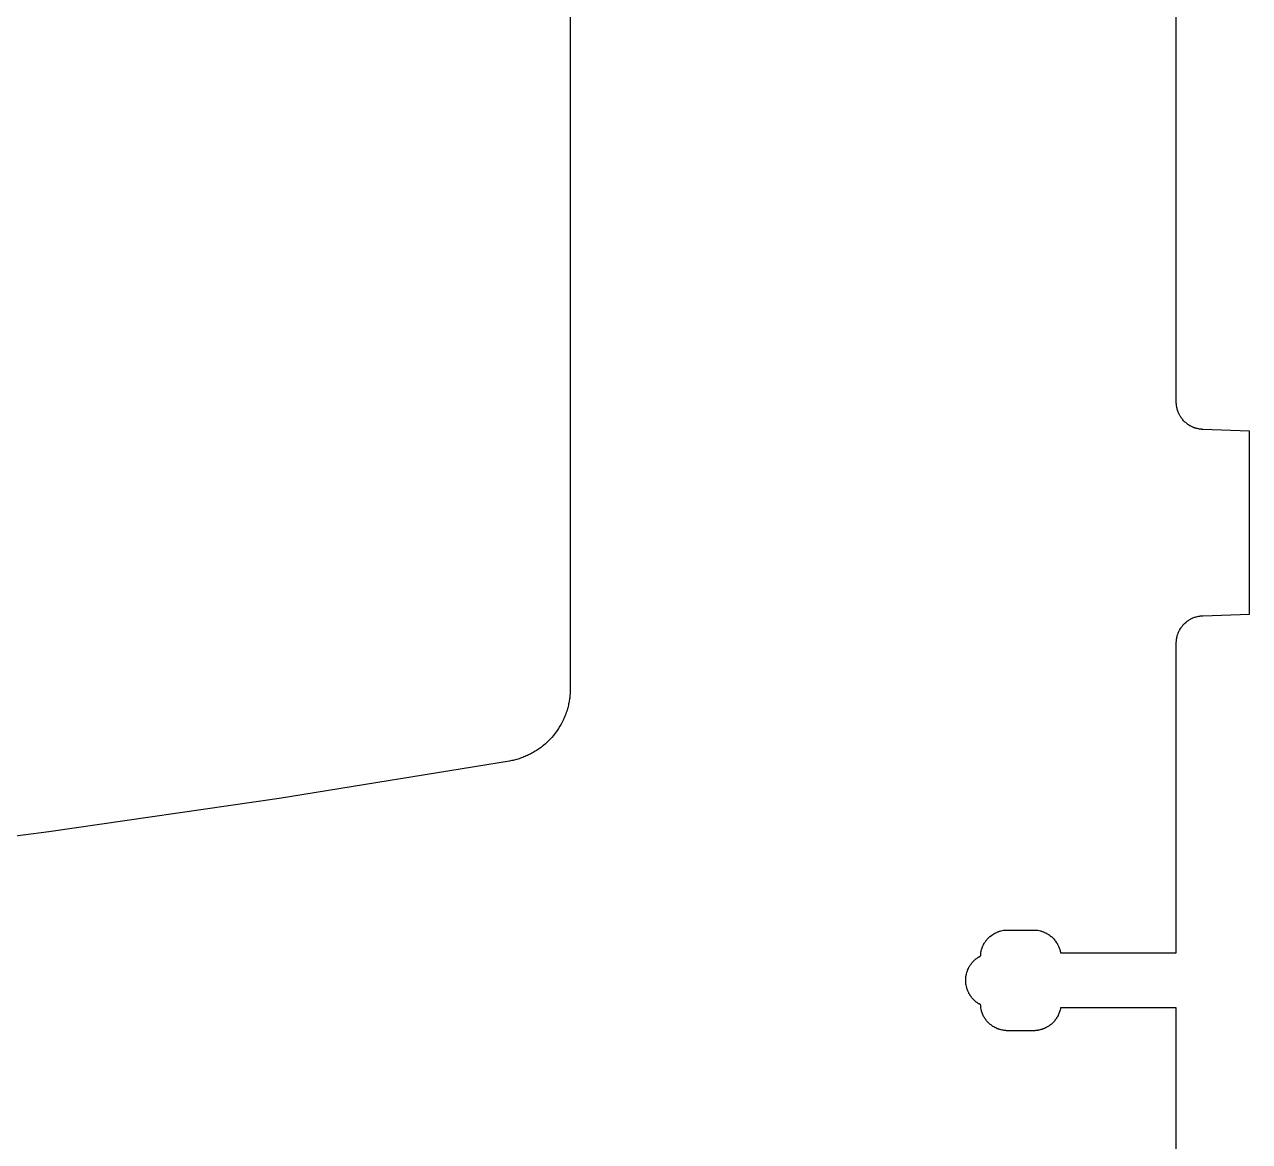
# Model space of a CAD drawing. Header units: metres. Extents: x 0 to 334, y 0 to 488.
# Drawn here: x 267.2 to 334.1, y 61 to 122 of the extents above; entities that cross this region are included whole.
import ezdxf

# ---------------------------------------------------------------- set-up
doc = ezdxf.new("R2010")
doc.units = ezdxf.units.M

msp = doc.modelspace()

# ---------------------------------------------------------------- linework, layer by layer
for p, q in [((297, 446), (297, 85.7178)), ((330.1, 101.389), (330.1, 160.212)), ((330.101, 101.362), (330.1, 101.389)), ((330.101, 101.336), (330.101, 101.362)), ((330.103, 101.31), (330.101, 101.336)), ((330.104, 101.283), (330.103, 101.31)), ((330.105, 101.258), (330.104, 101.283)), ((330.111, 101.205), (330.105, 101.258)), ((330.114, 101.18), (330.111, 101.205)), ((330.118, 101.153), (330.114, 101.18)), ((330.123, 101.128), (330.118, 101.153)), ((330.128, 101.102), (330.123, 101.128)), ((330.133, 101.076), (330.128, 101.102)), ((330.145, 101.025), (330.133, 101.076)), ((330.158, 100.975), (330.145, 101.025)), ((330.166, 100.949), (330.158, 100.975)), ((330.174, 100.925), (330.166, 100.949)), ((330.182, 100.899), (330.174, 100.925)), ((330.199, 100.851), (330.182, 100.899)), ((330.209, 100.826), (330.199, 100.851)), ((330.22, 100.802), (330.209, 100.826)), ((330.229, 100.778), (330.22, 100.802)), ((330.24, 100.754), (330.229, 100.778)), ((330.275, 100.684), (330.24, 100.754)), ((330.301, 100.639), (330.275, 100.684)), ((330.314, 100.615), (330.301, 100.639)), ((330.328, 100.594), (330.314, 100.615)), ((330.342, 100.571), (330.328, 100.594)), ((330.371, 100.528), (330.342, 100.571)), ((330.402, 100.485), (330.371, 100.528)), ((330.418, 100.465), (330.402, 100.485)), ((330.451, 100.424), (330.418, 100.465)), ((330.468, 100.404), (330.451, 100.424)), ((330.503, 100.365), (330.468, 100.404)), ((330.539, 100.327), (330.503, 100.365)), ((330.577, 100.291), (330.539, 100.327)), ((330.616, 100.256), (330.577, 100.291)), ((330.636, 100.239), (330.616, 100.256)), ((330.677, 100.206), (330.636, 100.239)), ((330.697, 100.19), (330.677, 100.206)), ((330.719, 100.175), (330.697, 100.19)), ((330.739, 100.159), (330.719, 100.175)), ((330.761, 100.145), (330.739, 100.159)), ((330.783, 100.13), (330.761, 100.145)), ((330.805, 100.116), (330.783, 100.13)), ((330.85, 100.089), (330.805, 100.116)), ((330.873, 100.076), (330.85, 100.089)), ((330.896, 100.063), (330.873, 100.076)), ((330.966, 100.028), (330.896, 100.063)), ((330.99, 100.018), (330.966, 100.028)), ((331.014, 100.008), (330.99, 100.018)), ((331.038, 99.9971), (331.014, 100.008)), ((331.062, 99.9883), (331.038, 99.9971)), ((331.087, 99.9785), (331.062, 99.9883)), ((331.111, 99.9697), (331.087, 99.9785)), ((331.137, 99.9619), (331.111, 99.9697)), ((331.161, 99.9541), (331.137, 99.9619)), ((331.187, 99.9463), (331.161, 99.9541)), ((331.237, 99.9326), (331.187, 99.9463)), ((331.288, 99.9209), (331.237, 99.9326)), ((331.313, 99.916), (331.288, 99.9209)), ((331.34, 99.9111), (331.313, 99.916)), ((331.365, 99.9062), (331.34, 99.9111)), ((331.392, 99.9023), (331.365, 99.9062)), ((331.417, 99.8994), (331.392, 99.9023)), ((331.47, 99.8936), (331.417, 99.8994)), ((331.495, 99.8916), (331.47, 99.8936)), ((331.521, 99.8906), (331.495, 99.8916)), ((331.548, 99.8887), (331.521, 99.8906)), ((334.1, 99.7998), (331.548, 99.8887)), ((334.1, 89.7998), (334.1, 99.7998)), ((331.161, 89.6465), (331.187, 89.6533)), ((331.187, 89.6533), (331.212, 89.6611)), ((331.212, 89.6611), (331.313, 89.6846)), ((331.313, 89.6846), (331.34, 89.6895)), ((331.34, 89.6895), (331.365, 89.6934)), ((331.365, 89.6934), (331.392, 89.6973)), ((331.392, 89.6973), (331.417, 89.7002)), ((331.417, 89.7002), (331.47, 89.7061)), ((331.47, 89.7061), (331.495, 89.708)), ((331.495, 89.708), (331.521, 89.71)), ((331.521, 89.71), (331.548, 89.7109)), ((331.548, 89.7109), (334.1, 89.7998)), ((330.301, 88.9619), (330.328, 89.0068)), ((330.328, 89.0068), (330.342, 89.0283)), ((330.342, 89.0283), (330.356, 89.0508)), ((330.356, 89.0508), (330.371, 89.0723)), ((330.371, 89.0723), (330.387, 89.0938)), ((330.387, 89.0938), (330.402, 89.1143)), ((330.402, 89.1143), (330.418, 89.1357)), ((330.418, 89.1357), (330.435, 89.1562)), ((330.435, 89.1562), (330.451, 89.1758)), ((330.451, 89.1758), (330.468, 89.1963)), ((330.468, 89.1963), (330.485, 89.2158)), ((330.485, 89.2158), (330.503, 89.2344)), ((330.503, 89.2344), (330.521, 89.2539)), ((330.521, 89.2539), (330.558, 89.291)), ((330.558, 89.291), (330.636, 89.3613)), ((330.636, 89.3613), (330.656, 89.3779)), ((330.656, 89.3779), (330.677, 89.3936)), ((330.677, 89.3936), (330.697, 89.4102)), ((330.697, 89.4102), (330.719, 89.4258)), ((330.719, 89.4258), (330.739, 89.4404)), ((330.739, 89.4404), (330.761, 89.4551)), ((330.761, 89.4551), (330.783, 89.4697)), ((330.783, 89.4697), (330.805, 89.4834)), ((330.805, 89.4834), (330.85, 89.5107)), ((330.85, 89.5107), (330.873, 89.5234)), ((330.873, 89.5234), (330.896, 89.5361)), ((330.896, 89.5361), (330.966, 89.5713)), ((330.966, 89.5713), (330.99, 89.582)), ((330.99, 89.582), (331.014, 89.5928)), ((331.014, 89.5928), (331.062, 89.6123)), ((331.062, 89.6123), (331.111, 89.6299)), ((331.111, 89.6299), (331.137, 89.6387)), ((331.137, 89.6387), (331.161, 89.6465)), ((330.103, 88.29), (330.104, 88.3164)), ((330.104, 88.3164), (330.105, 88.3428)), ((330.105, 88.3428), (330.108, 88.3682)), ((330.108, 88.3682), (330.114, 88.4209)), ((330.114, 88.4209), (330.118, 88.4463)), ((330.118, 88.4463), (330.123, 88.4727)), ((330.123, 88.4727), (330.133, 88.5234)), ((330.133, 88.5234), (330.145, 88.5742)), ((330.145, 88.5742), (330.158, 88.625)), ((330.158, 88.625), (330.174, 88.6758)), ((330.174, 88.6758), (330.182, 88.7002)), ((330.182, 88.7002), (330.199, 88.749)), ((330.199, 88.749), (330.209, 88.7734)), ((330.209, 88.7734), (330.22, 88.7979)), ((330.22, 88.7979), (330.229, 88.8223)), ((330.229, 88.8223), (330.24, 88.8457)), ((330.24, 88.8457), (330.275, 88.916)), ((330.275, 88.916), (330.288, 88.9395)), ((330.288, 88.9395), (330.301, 88.9619)), ((330.1, 88.2119), (330.101, 88.2383)), ((330.1, 71.2998), (330.1, 88.2119)), ((330.101, 88.2637), (330.103, 88.29)), ((330.101, 88.2383), (330.101, 88.2637)), ((297, 85.7178), (296.998, 85.5791)), ((296.94, 85.0293), (296.928, 84.9609)), ((296.962, 85.166), (296.94, 85.0293)), ((296.971, 85.2344), (296.962, 85.166)), ((296.979, 85.3037), (296.971, 85.2344)), ((296.985, 85.3721), (296.979, 85.3037)), ((296.99, 85.4414), (296.985, 85.3721)), ((296.994, 85.5107), (296.99, 85.4414)), ((296.998, 85.5791), (296.994, 85.5107)), ((296.763, 84.3613), (296.739, 84.2969)), ((296.786, 84.4268), (296.763, 84.3613)), ((296.808, 84.4922), (296.786, 84.4268)), ((296.828, 84.5586), (296.808, 84.4922)), ((296.848, 84.625), (296.828, 84.5586)), ((296.866, 84.6914), (296.848, 84.625)), ((296.899, 84.8262), (296.866, 84.6914)), ((296.914, 84.8936), (296.899, 84.8262)), ((296.928, 84.9609), (296.914, 84.8936)), ((296.438, 83.6738), (296.366, 83.5566)), ((296.474, 83.7344), (296.438, 83.6738)), ((296.507, 83.7939), (296.474, 83.7344)), ((296.54, 83.8555), (296.507, 83.7939)), ((296.603, 83.9785), (296.54, 83.8555)), ((296.632, 84.041), (296.603, 83.9785)), ((296.66, 84.1045), (296.632, 84.041)), ((296.688, 84.168), (296.66, 84.1045)), ((296.714, 84.2324), (296.688, 84.168)), ((296.739, 84.2969), (296.714, 84.2324)), ((295.99, 83.0605), (295.896, 82.959)), ((296.08, 83.166), (295.99, 83.0605)), ((296.124, 83.2197), (296.08, 83.166)), ((296.167, 83.2734), (296.124, 83.2197)), ((296.249, 83.3848), (296.167, 83.2734)), ((296.289, 83.4414), (296.249, 83.3848)), ((296.328, 83.499), (296.289, 83.4414)), ((296.366, 83.5566), (296.328, 83.499)), ((295.092, 82.3086), (295.032, 82.2725)), ((295.15, 82.3447), (295.092, 82.3086)), ((295.266, 82.4209), (295.15, 82.3447)), ((295.322, 82.4609), (295.266, 82.4209)), ((295.434, 82.543), (295.322, 82.4609)), ((295.488, 82.5859), (295.434, 82.543)), ((295.542, 82.6289), (295.488, 82.5859)), ((295.647, 82.7188), (295.542, 82.6289)), ((295.749, 82.8125), (295.647, 82.7188)), ((295.799, 82.8604), (295.749, 82.8125)), ((295.849, 82.9092), (295.799, 82.8604)), ((295.896, 82.959), (295.849, 82.9092)), ((293.676, 81.7754), (281.112, 79.7314)), ((293.744, 81.7871), (293.676, 81.7754)), ((293.812, 81.8008), (293.744, 81.7871)), ((293.879, 81.8154), (293.812, 81.8008)), ((293.946, 81.8311), (293.879, 81.8154)), ((294.014, 81.8486), (293.946, 81.8311)), ((294.08, 81.8662), (294.014, 81.8486)), ((294.146, 81.8857), (294.08, 81.8662)), ((294.213, 81.9062), (294.146, 81.8857)), ((294.278, 81.9277), (294.213, 81.9062)), ((294.344, 81.9502), (294.278, 81.9277)), ((294.409, 81.9746), (294.344, 81.9502)), ((294.474, 81.999), (294.409, 81.9746)), ((294.538, 82.0254), (294.474, 81.999)), ((294.602, 82.0527), (294.538, 82.0254)), ((294.664, 82.0801), (294.602, 82.0527)), ((294.728, 82.1094), (294.664, 82.0801)), ((294.851, 82.1719), (294.728, 82.1094)), ((294.912, 82.2041), (294.851, 82.1719)), ((294.973, 82.2383), (294.912, 82.2041)), ((295.032, 82.2725), (294.973, 82.2383)), ((281.112, 79.7314), (268.516, 77.9023)), ((268.516, 77.9023), (255.891, 76.2861)), ((319.962, 72.2207), (320.023, 72.2676)), ((320.023, 72.2676), (320.088, 72.3115)), ((320.088, 72.3115), (320.133, 72.3389)), ((320.133, 72.3389), (320.2, 72.377)), ((320.2, 72.377), (320.247, 72.4004)), ((320.247, 72.4004), (320.294, 72.4219)), ((320.294, 72.4219), (320.318, 72.4326)), ((320.318, 72.4326), (320.342, 72.4424)), ((320.342, 72.4424), (320.366, 72.4521)), ((320.366, 72.4521), (320.415, 72.4697)), ((320.415, 72.4697), (320.439, 72.4775)), ((320.439, 72.4775), (320.465, 72.4854)), ((320.465, 72.4854), (320.489, 72.4932)), ((320.489, 72.4932), (320.515, 72.5)), ((320.515, 72.5), (320.591, 72.5176)), ((320.591, 72.5176), (320.667, 72.5322)), ((320.667, 72.5322), (320.692, 72.5352)), ((320.692, 72.5352), (320.719, 72.5391)), ((320.719, 72.5391), (320.744, 72.542)), ((320.744, 72.542), (320.771, 72.5439)), ((320.771, 72.5439), (320.796, 72.5469)), ((320.796, 72.5469), (320.874, 72.5498)), ((320.874, 72.5498), (322.326, 72.5498)), ((322.326, 72.5498), (322.352, 72.5488)), ((322.352, 72.5488), (322.404, 72.5469)), ((322.404, 72.5469), (322.43, 72.5439)), ((322.43, 72.5439), (322.456, 72.542)), ((322.456, 72.542), (322.481, 72.5391)), ((322.481, 72.5391), (322.507, 72.5352)), ((322.507, 72.5352), (322.533, 72.5322)), ((322.533, 72.5322), (322.609, 72.5176)), ((322.609, 72.5176), (322.686, 72.5)), ((322.686, 72.5), (322.711, 72.4932)), ((322.711, 72.4932), (322.76, 72.4775)), ((322.76, 72.4775), (322.785, 72.4697)), ((322.785, 72.4697), (322.834, 72.4521)), ((322.834, 72.4521), (322.858, 72.4424)), ((322.858, 72.4424), (322.882, 72.4326)), ((322.882, 72.4326), (322.906, 72.4219)), ((322.906, 72.4219), (322.953, 72.4004)), ((322.953, 72.4004), (322.977, 72.3887)), ((322.977, 72.3887), (322.999, 72.377)), ((322.999, 72.377), (323.022, 72.3643)), ((323.022, 72.3643), (323.067, 72.3389)), ((323.067, 72.3389), (323.09, 72.3252)), ((323.09, 72.3252), (323.111, 72.3115)), ((323.111, 72.3115), (323.134, 72.2969)), ((323.134, 72.2969), (323.155, 72.2822)), ((323.155, 72.2822), (323.176, 72.2676)), ((323.176, 72.2676), (323.197, 72.252)), ((319.495, 71.5752), (319.515, 71.624)), ((319.515, 71.624), (319.524, 71.6475)), ((319.524, 71.6475), (319.535, 71.6719)), ((319.535, 71.6719), (319.546, 71.6953)), ((319.546, 71.6953), (319.569, 71.7422)), ((319.569, 71.7422), (319.581, 71.7646)), ((319.581, 71.7646), (319.606, 71.8096)), ((319.606, 71.8096), (319.634, 71.8545)), ((319.634, 71.8545), (319.648, 71.876)), ((319.648, 71.876), (319.662, 71.8975)), ((319.662, 71.8975), (319.678, 71.9189)), ((319.678, 71.9189), (319.692, 71.9404)), ((319.692, 71.9404), (319.708, 71.9609)), ((319.708, 71.9609), (319.725, 71.9814)), ((319.725, 71.9814), (319.74, 72.002)), ((319.74, 72.002), (319.757, 72.0215)), ((319.757, 72.0215), (319.774, 72.041)), ((319.774, 72.041), (319.791, 72.0605)), ((319.791, 72.0605), (319.81, 72.0791)), ((319.81, 72.0791), (319.827, 72.0986)), ((319.827, 72.0986), (319.846, 72.1172)), ((319.846, 72.1172), (319.883, 72.1523)), ((319.883, 72.1523), (319.922, 72.1875)), ((319.922, 72.1875), (319.941, 72.2041)), ((319.941, 72.2041), (319.962, 72.2207)), ((323.197, 72.252), (323.238, 72.2207)), ((323.238, 72.2207), (323.258, 72.2041)), ((323.258, 72.2041), (323.278, 72.1875)), ((323.278, 72.1875), (323.317, 72.1523)), ((323.317, 72.1523), (323.354, 72.1172)), ((323.354, 72.1172), (323.373, 72.0986)), ((323.373, 72.0986), (323.391, 72.0791)), ((323.391, 72.0791), (323.408, 72.0605)), ((323.408, 72.0605), (323.443, 72.0215)), ((323.443, 72.0215), (323.46, 72.002)), ((323.46, 72.002), (323.476, 71.9814)), ((323.476, 71.9814), (323.492, 71.9609)), ((323.492, 71.9609), (323.508, 71.9404)), ((323.508, 71.9404), (323.566, 71.8545)), ((323.566, 71.8545), (323.58, 71.832)), ((323.58, 71.832), (323.593, 71.8096)), ((323.593, 71.8096), (323.606, 71.7871)), ((323.606, 71.7871), (323.619, 71.7646)), ((323.619, 71.7646), (323.631, 71.7422)), ((323.631, 71.7422), (323.654, 71.6953)), ((323.654, 71.6953), (323.665, 71.6719)), ((323.665, 71.6719), (323.676, 71.6475)), ((323.676, 71.6475), (323.686, 71.624)), ((323.686, 71.624), (323.705, 71.5752)), ((319.1, 70.918), (319.119, 70.9355)), ((319.119, 70.9355), (319.14, 70.9521)), ((319.14, 70.9521), (319.159, 70.9688)), ((319.159, 70.9688), (319.2, 71)), ((319.2, 71), (319.222, 71.0156)), ((319.222, 71.0156), (319.242, 71.0312)), ((319.242, 71.0312), (319.264, 71.0459)), ((319.264, 71.0459), (319.286, 71.0596)), ((319.286, 71.0596), (319.308, 71.0732)), ((319.308, 71.0732), (319.353, 71.1006)), ((319.353, 71.1006), (319.397, 71.126)), ((319.397, 71.126), (319.421, 71.1377)), ((319.421, 71.2998), (319.426, 71.3252)), ((319.421, 71.1377), (319.421, 71.2998)), ((319.426, 71.3252), (319.431, 71.3516)), ((319.431, 71.3516), (319.436, 71.377)), ((319.436, 71.377), (319.441, 71.4014)), ((319.441, 71.4014), (319.462, 71.4775)), ((319.462, 71.4775), (319.478, 71.5264)), ((319.478, 71.5264), (319.495, 71.5752)), ((323.705, 71.5752), (323.723, 71.5264)), ((323.723, 71.5264), (323.738, 71.4775)), ((323.738, 71.4775), (323.752, 71.4268)), ((323.752, 71.4268), (323.758, 71.4014)), ((323.758, 71.4014), (323.764, 71.377)), ((323.764, 71.377), (323.77, 71.3516)), ((323.77, 71.3516), (323.774, 71.3252)), ((323.774, 71.3252), (323.779, 71.2998)), ((323.779, 71.2998), (330.1, 71.2998)), ((318.661, 70.2236), (318.677, 70.2725)), ((318.677, 70.2725), (318.685, 70.2979)), ((318.685, 70.2979), (318.693, 70.3223)), ((318.693, 70.3223), (318.703, 70.3467)), ((318.703, 70.3467), (318.713, 70.3701)), ((318.713, 70.3701), (318.723, 70.3945)), ((318.723, 70.3945), (318.744, 70.4414)), ((318.744, 70.4414), (318.779, 70.5117)), ((318.779, 70.5117), (318.805, 70.5566)), ((318.805, 70.5566), (318.832, 70.6016)), ((318.832, 70.6016), (318.846, 70.623)), ((318.846, 70.623), (318.875, 70.666)), ((318.875, 70.666), (318.891, 70.6875)), ((318.891, 70.6875), (318.922, 70.7285)), ((318.922, 70.7285), (318.938, 70.749)), ((318.938, 70.749), (318.955, 70.7686)), ((318.955, 70.7686), (318.972, 70.7891)), ((318.972, 70.7891), (318.989, 70.8076)), ((318.989, 70.8076), (319.007, 70.8271)), ((319.007, 70.8271), (319.024, 70.8457)), ((319.024, 70.8457), (319.062, 70.8828)), ((319.062, 70.8828), (319.081, 70.9004)), ((319.081, 70.9004), (319.1, 70.918)), ((318.6, 69.8135), (318.603, 69.8906)), ((318.6, 69.7871), (318.6, 69.8135)), ((318.603, 69.709), (318.6, 69.7871)), ((318.603, 69.8906), (318.604, 69.917)), ((318.604, 69.6826), (318.603, 69.709)), ((318.604, 69.917), (318.606, 69.9424)), ((318.606, 69.6572), (318.604, 69.6826)), ((318.606, 69.9424), (318.609, 69.9688)), ((318.609, 69.6309), (318.606, 69.6572)), ((318.609, 69.9688), (318.612, 69.9941)), ((318.612, 69.6055), (318.609, 69.6309)), ((318.612, 69.9941), (318.616, 70.0205)), ((318.616, 69.5801), (318.612, 69.6055)), ((318.616, 70.0205), (318.62, 70.0459)), ((318.62, 70.0459), (318.63, 70.0967)), ((318.63, 70.0967), (318.635, 70.123)), ((318.635, 70.123), (318.641, 70.1475)), ((318.641, 70.1475), (318.661, 70.2236)), ((318.62, 69.5537), (318.616, 69.5801)), ((318.635, 69.4775), (318.62, 69.5537)), ((318.641, 69.4521), (318.635, 69.4775)), ((318.654, 69.4014), (318.641, 69.4521)), ((318.661, 69.377), (318.654, 69.4014)), ((318.669, 69.3516), (318.661, 69.377)), ((318.685, 69.3027), (318.669, 69.3516)), ((318.693, 69.2783), (318.685, 69.3027)), ((318.713, 69.2295), (318.693, 69.2783)), ((318.723, 69.2061), (318.713, 69.2295)), ((318.733, 69.1816), (318.723, 69.2061)), ((318.744, 69.1582), (318.733, 69.1816)), ((318.768, 69.1113), (318.744, 69.1582)), ((318.779, 69.0889), (318.768, 69.1113)), ((318.792, 69.0654), (318.779, 69.0889)), ((318.805, 69.043), (318.792, 69.0654)), ((318.818, 69.0205), (318.805, 69.043)), ((318.832, 68.999), (318.818, 69.0205)), ((318.846, 68.9766), (318.832, 68.999)), ((318.875, 68.9336), (318.846, 68.9766)), ((318.891, 68.9131), (318.875, 68.9336)), ((318.906, 68.8916), (318.891, 68.9131)), ((318.922, 68.8711), (318.906, 68.8916)), ((318.938, 68.8516), (318.922, 68.8711)), ((318.955, 68.8311), (318.938, 68.8516)), ((318.972, 68.8115), (318.955, 68.8311)), ((319.007, 68.7725), (318.972, 68.8115)), ((319.024, 68.7539), (319.007, 68.7725)), ((319.043, 68.7354), (319.024, 68.7539)), ((319.1, 68.6816), (319.043, 68.7354)), ((319.119, 68.665), (319.1, 68.6816)), ((319.14, 68.6484), (319.119, 68.665)), ((319.159, 68.6318), (319.14, 68.6484)), ((319.18, 68.6152), (319.159, 68.6318)), ((319.2, 68.5996), (319.18, 68.6152)), ((319.222, 68.584), (319.2, 68.5996)), ((319.242, 68.5693), (319.222, 68.584)), ((319.264, 68.5547), (319.242, 68.5693)), ((319.286, 68.54), (319.264, 68.5547)), ((319.308, 68.5264), (319.286, 68.54)), ((319.33, 68.5127), (319.308, 68.5264)), ((319.397, 68.4746), (319.33, 68.5127)), ((319.421, 68.4629), (319.397, 68.4746)), ((319.421, 68.2998), (319.421, 68.4629)), ((319.436, 68.2236), (319.421, 68.2998)), ((323.77, 68.249), (323.752, 68.1729)), ((323.779, 68.2998), (323.77, 68.249)), ((330.1, 68.2998), (323.779, 68.2998)), ((330.1, 51.3887), (330.1, 68.2998)), ((319.441, 68.1982), (319.436, 68.2236)), ((319.455, 68.1475), (319.441, 68.1982)), ((319.462, 68.123), (319.455, 68.1475)), ((319.47, 68.0977), (319.462, 68.123)), ((319.478, 68.0732), (319.47, 68.0977)), ((319.495, 68.0244), (319.478, 68.0732)), ((319.515, 67.9756), (319.495, 68.0244)), ((319.524, 67.9521), (319.515, 67.9756)), ((319.535, 67.9287), (319.524, 67.9521)), ((319.546, 67.9043), (319.535, 67.9287)), ((319.558, 67.8818), (319.546, 67.9043)), ((319.581, 67.835), (319.558, 67.8818)), ((319.606, 67.79), (319.581, 67.835)), ((319.62, 67.7676), (319.606, 67.79)), ((319.634, 67.7461), (319.62, 67.7676)), ((319.648, 67.7236), (319.634, 67.7461)), ((319.662, 67.7021), (319.648, 67.7236)), ((319.678, 67.6807), (319.662, 67.7021)), ((319.692, 67.6602), (319.678, 67.6807)), ((319.708, 67.6396), (319.692, 67.6602)), ((319.725, 67.6191), (319.708, 67.6396)), ((319.74, 67.5986), (319.725, 67.6191)), ((319.757, 67.5781), (319.74, 67.5986)), ((319.774, 67.5586), (319.757, 67.5781)), ((323.443, 67.5781), (323.408, 67.5391)), ((323.46, 67.5986), (323.443, 67.5781)), ((323.476, 67.6191), (323.46, 67.5986)), ((323.492, 67.6396), (323.476, 67.6191)), ((323.508, 67.6602), (323.492, 67.6396)), ((323.522, 67.6807), (323.508, 67.6602)), ((323.552, 67.7236), (323.522, 67.6807)), ((323.566, 67.7461), (323.552, 67.7236)), ((323.58, 67.7676), (323.566, 67.7461)), ((323.593, 67.79), (323.58, 67.7676)), ((323.606, 67.8125), (323.593, 67.79)), ((323.619, 67.835), (323.606, 67.8125)), ((323.643, 67.8818), (323.619, 67.835)), ((323.654, 67.9043), (323.643, 67.8818)), ((323.665, 67.9287), (323.654, 67.9043)), ((323.676, 67.9521), (323.665, 67.9287)), ((323.686, 67.9756), (323.676, 67.9521)), ((323.705, 68.0244), (323.686, 67.9756)), ((323.723, 68.0732), (323.705, 68.0244)), ((323.73, 68.0977), (323.723, 68.0732)), ((323.738, 68.123), (323.73, 68.0977)), ((323.745, 68.1475), (323.738, 68.123)), ((323.752, 68.1729), (323.745, 68.1475)), ((319.791, 67.5391), (319.774, 67.5586)), ((319.81, 67.5205), (319.791, 67.5391)), ((319.827, 67.502), (319.81, 67.5205)), ((319.864, 67.4648), (319.827, 67.502)), ((319.883, 67.4473), (319.864, 67.4648)), ((319.902, 67.4297), (319.883, 67.4473)), ((319.941, 67.3965), (319.902, 67.4297)), ((319.982, 67.3633), (319.941, 67.3965)), ((320.023, 67.332), (319.982, 67.3633)), ((320.088, 67.2881), (320.023, 67.332)), ((320.133, 67.2607), (320.088, 67.2881)), ((320.2, 67.2227), (320.133, 67.2607)), ((320.247, 67.1992), (320.2, 67.2227)), ((320.294, 67.1777), (320.247, 67.1992)), ((320.318, 67.168), (320.294, 67.1777)), ((320.342, 67.1572), (320.318, 67.168)), ((320.366, 67.1484), (320.342, 67.1572)), ((320.391, 67.1387), (320.366, 67.1484)), ((320.415, 67.1309), (320.391, 67.1387)), ((320.439, 67.1221), (320.415, 67.1309)), ((320.465, 67.1143), (320.439, 67.1221)), ((320.489, 67.1074), (320.465, 67.1143)), ((320.54, 67.0938), (320.489, 67.1074)), ((320.591, 67.082), (320.54, 67.0938)), ((320.642, 67.0723), (320.591, 67.082)), ((320.692, 67.0645), (320.642, 67.0723)), ((320.719, 67.0605), (320.692, 67.0645)), ((320.744, 67.0576), (320.719, 67.0605)), ((320.771, 67.0557), (320.744, 67.0576)), ((320.796, 67.0537), (320.771, 67.0557)), ((320.822, 67.0518), (320.796, 67.0537)), ((320.874, 67.0498), (320.822, 67.0518)), ((322.326, 67.0498), (320.874, 67.0498)), ((322.378, 67.0518), (322.326, 67.0498)), ((322.404, 67.0537), (322.378, 67.0518)), ((322.43, 67.0557), (322.404, 67.0537)), ((322.456, 67.0576), (322.43, 67.0557)), ((322.481, 67.0605), (322.456, 67.0576)), ((322.507, 67.0645), (322.481, 67.0605)), ((322.533, 67.0684), (322.507, 67.0645)), ((322.559, 67.0723), (322.533, 67.0684)), ((322.609, 67.082), (322.559, 67.0723)), ((322.66, 67.0938), (322.609, 67.082)), ((322.711, 67.1074), (322.66, 67.0938)), ((322.735, 67.1143), (322.711, 67.1074)), ((322.76, 67.1221), (322.735, 67.1143)), ((322.785, 67.1309), (322.76, 67.1221)), ((322.81, 67.1387), (322.785, 67.1309)), ((322.834, 67.1484), (322.81, 67.1387)), ((322.858, 67.1572), (322.834, 67.1484)), ((322.882, 67.168), (322.858, 67.1572)), ((322.906, 67.1777), (322.882, 67.168)), ((322.953, 67.1992), (322.906, 67.1777)), ((322.977, 67.2109), (322.953, 67.1992)), ((322.999, 67.2227), (322.977, 67.2109)), ((323.022, 67.2354), (322.999, 67.2227)), ((323.067, 67.2607), (323.022, 67.2354)), ((323.09, 67.2744), (323.067, 67.2607)), ((323.111, 67.2881), (323.09, 67.2744)), ((323.134, 67.3027), (323.111, 67.2881)), ((323.155, 67.3174), (323.134, 67.3027)), ((323.176, 67.332), (323.155, 67.3174)), ((323.197, 67.3477), (323.176, 67.332)), ((323.218, 67.3633), (323.197, 67.3477)), ((323.238, 67.3799), (323.218, 67.3633)), ((323.258, 67.3965), (323.238, 67.3799)), ((323.278, 67.4131), (323.258, 67.3965)), ((323.298, 67.4297), (323.278, 67.4131)), ((323.317, 67.4473), (323.298, 67.4297)), ((323.336, 67.4648), (323.317, 67.4473)), ((323.373, 67.502), (323.336, 67.4648)), ((323.408, 67.5391), (323.373, 67.502))]:
    msp.add_line(p, q)

doc.saveas('drawing.dxf')
